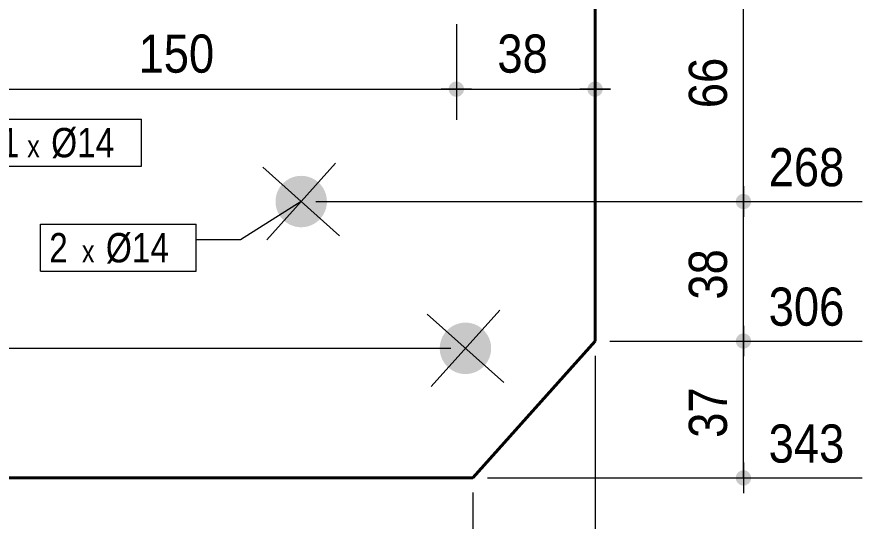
# Model space of a CAD drawing. Header units: millimetres. Extents: x 2 to 287, y 5 to 195.
# Drawn here: x 155.1 to 212.6, y 70.9 to 105.3 of the extents above; entities that cross this region are included whole.
import ezdxf

# ---------------------------------------------------------------- set-up
doc = ezdxf.new("R2010")
doc.units = ezdxf.units.MM
for name, color, linetype, lineweight in [('Boulon', 7, 'Continuous', 0), ('Cotation', 7, 'Continuous', 0), ('Désignation boulon', 3, 'Continuous', 0), ('Piece', 2, 'Continuous', 0)]:
    doc.layers.add(name, color=color, linetype=linetype, lineweight=lineweight)
doc.styles.add('ARIAL', font='ARIAL.TTF')
doc.styles.add('COMIC_SANS_MS', font='COMIC.TTF')

# ---------------------------------------------------------------- blocks, each defined once
blk = doc.blocks.new('*A4')
at = {"layer": 'Boulon'}
for points in [[(173.226, 91.431), (173.195, 91.46), (173.164, 91.491), (173.135, 91.522), (173.106, 91.554), (173.078, 91.587), (173.051, 91.62), (173.025, 91.654), (173, 91.689), (172.975, 91.724), (172.951, 91.76), (172.929, 91.796), (172.907, 91.833), (172.886, 91.871), (172.866, 91.909), (172.847, 91.947), (172.828, 91.986), (172.811, 92.025), (172.795, 92.065), (172.78, 92.105), (172.766, 92.146), (172.752, 92.187), (172.74, 92.228), (172.729, 92.269), (172.719, 92.311), (172.709, 92.353), (172.701, 92.395), (172.694, 92.438), (172.688, 92.48), (172.683, 92.523), (172.679, 92.565), (172.676, 92.608), (172.674, 92.651), (172.673, 92.694), (172.674, 92.737), (172.675, 92.78), (172.677, 92.823), (172.681, 92.866), (172.685, 92.909), (172.691, 92.951), (172.697, 92.994), (172.705, 93.036), (172.713, 93.078), (172.723, 93.12), (172.734, 93.161), (172.745, 93.203), (172.758, 93.244), (172.772, 93.284), (172.786, 93.325), (172.802, 93.365), (172.819, 93.404), (172.836, 93.444), (172.855, 93.482), (172.874, 93.521), (172.895, 93.558), (172.916, 93.596), (172.938, 93.632), (172.962, 93.668), (172.986, 93.704), (173.011, 93.739), (173.036, 93.773), (173.063, 93.807), (173.09, 93.84), (173.119, 93.873), (173.148, 93.904), (173.177, 93.935), (173.208, 93.965), (173.239, 93.995), (173.271, 94.023), (173.304, 94.051), (173.337, 94.078), (173.371, 94.105), (173.406, 94.13), (173.441, 94.155), (173.477, 94.178), (173.513, 94.201), (173.55, 94.223), (173.588, 94.244), (173.626, 94.264), (173.664, 94.283), (173.703, 94.301), (173.743, 94.318), (173.782, 94.335), (173.822, 94.35), (173.863, 94.364), (173.904, 94.377), (173.945, 94.39), (173.986, 94.401), (174.028, 94.411), (174.07, 94.42), (174.112, 94.428), (174.155, 94.436), (174.197, 94.442), (174.24, 94.447), (174.283, 94.451), (174.325, 94.454), (174.368, 94.455), (174.411, 94.456), (174.454, 94.456), (174.497, 94.455), (174.54, 94.452), (174.583, 94.449), (174.626, 94.445), (174.668, 94.439), (174.711, 94.433), (174.753, 94.425), (174.795, 94.416), (174.837, 94.407), (174.878, 94.396), (174.92, 94.384), (174.961, 94.372), (175.002, 94.358), (175.042, 94.343), (175.082, 94.328), (175.121, 94.311), (175.161, 94.293), (175.199, 94.275), (175.238, 94.255), (175.275, 94.235), (175.313, 94.214), (175.349, 94.191), (175.386, 94.168), (175.421, 94.144), (175.456, 94.119), (175.49, 94.093), (175.524, 94.067), (175.557, 94.039), (175.59, 94.011), (175.621, 93.982), (175.652, 93.952), (175.682, 93.922), (175.712, 93.891), (175.741, 93.859), (175.768, 93.826), (175.796, 93.793), (175.822, 93.759), (175.847, 93.724), (175.872, 93.689), (175.895, 93.653), (175.918, 93.616), (175.94, 93.579), (175.961, 93.542), (175.981, 93.504), (176, 93.465), (176.018, 93.427), (176.036, 93.387), (176.052, 93.347), (176.067, 93.307), (176.081, 93.267), (176.094, 93.226), (176.107, 93.185), (176.118, 93.143), (176.128, 93.102), (176.137, 93.06), (176.146, 93.017), (176.153, 92.975), (176.159, 92.933), (176.164, 92.89), (176.168, 92.847), (176.171, 92.804), (176.173, 92.761), (176.173, 92.718), (176.173, 92.676), (176.172, 92.633), (176.17, 92.59), (176.166, 92.547), (176.162, 92.504), (176.156, 92.462), (176.15, 92.419), (176.142, 92.377), (176.134, 92.335), (176.124, 92.293), (176.113, 92.251), (176.102, 92.21), (176.089, 92.169), (176.075, 92.128), (176.06, 92.088), (176.045, 92.048), (176.028, 92.008), (176.011, 91.969), (175.992, 91.93), (175.972, 91.892), (175.952, 91.854), (175.931, 91.817), (175.908, 91.78), (175.885, 91.744), (175.861, 91.709), (175.836, 91.674), (175.81, 91.639), (175.784, 91.606), (175.756, 91.572), (175.728, 91.54), (175.699, 91.508), (175.669, 91.477), (175.639, 91.447), (175.608, 91.418), (175.576, 91.389), (175.543, 91.361), (175.51, 91.334), (175.476, 91.308), (175.441, 91.283), (175.406, 91.258), (175.37, 91.234), (175.333, 91.212), (175.297, 91.19), (175.259, 91.169), (175.221, 91.149), (175.183, 91.13), (175.144, 91.111), (175.104, 91.094), (175.065, 91.078), (175.024, 91.063), (174.984, 91.049), (174.943, 91.035), (174.902, 91.023), (174.86, 91.012), (174.819, 91.002), (174.777, 90.992), (174.735, 90.984), (174.692, 90.977), (174.65, 90.971), (174.607, 90.966), (174.564, 90.962), (174.521, 90.959), (174.478, 90.957), (174.436, 90.956), (174.393, 90.957), (174.35, 90.958), (174.307, 90.96), (174.264, 90.964), (174.221, 90.968), (174.179, 90.974), (174.136, 90.98), (174.094, 90.988), (174.052, 90.996), (174.01, 91.006), (173.968, 91.017), (173.927, 91.028), (173.886, 91.041), (173.845, 91.055), (173.805, 91.069), (173.765, 91.085), (173.725, 91.102), (173.686, 91.119), (173.647, 91.138), (173.609, 91.157), (173.571, 91.178), (173.534, 91.199), (173.497, 91.221), (173.461, 91.245), (173.426, 91.269), (173.391, 91.294), (173.356, 91.319), (173.323, 91.346), (173.29, 91.373), (173.257, 91.402)], [(184.409, 81.434), (184.378, 81.464), (184.348, 81.495), (184.319, 81.526), (184.29, 81.558), (184.262, 81.591), (184.235, 81.624), (184.209, 81.658), (184.183, 81.693), (184.159, 81.728), (184.135, 81.764), (184.112, 81.8), (184.091, 81.837), (184.07, 81.875), (184.05, 81.913), (184.03, 81.951), (184.012, 81.99), (183.995, 82.029), (183.979, 82.069), (183.964, 82.109), (183.949, 82.15), (183.936, 82.191), (183.924, 82.232), (183.913, 82.273), (183.902, 82.315), (183.893, 82.357), (183.885, 82.399), (183.878, 82.441), (183.872, 82.484), (183.867, 82.527), (183.863, 82.569), (183.86, 82.612), (183.858, 82.655), (183.857, 82.698), (183.857, 82.741), (183.859, 82.784), (183.861, 82.827), (183.865, 82.87), (183.869, 82.912), (183.874, 82.955), (183.881, 82.997), (183.889, 83.04), (183.897, 83.082), (183.907, 83.124), (183.917, 83.165), (183.929, 83.207), (183.942, 83.248), (183.955, 83.288), (183.97, 83.329), (183.986, 83.369), (184.002, 83.408), (184.02, 83.447), (184.039, 83.486), (184.058, 83.524), (184.079, 83.562), (184.1, 83.599), (184.122, 83.636), (184.145, 83.672), (184.17, 83.708), (184.194, 83.743), (184.22, 83.777), (184.247, 83.811), (184.274, 83.844), (184.302, 83.876), (184.331, 83.908), (184.361, 83.939), (184.392, 83.969), (184.423, 83.999), (184.455, 84.027), (184.488, 84.055), (184.521, 84.082), (184.555, 84.109), (184.59, 84.134), (184.625, 84.159), (184.661, 84.182), (184.697, 84.205), (184.734, 84.227), (184.772, 84.248), (184.81, 84.268), (184.848, 84.287), (184.887, 84.305), (184.926, 84.322), (184.966, 84.339), (185.006, 84.354), (185.047, 84.368), (185.088, 84.381), (185.129, 84.394), (185.17, 84.405), (185.212, 84.415), (185.254, 84.424), (185.296, 84.432), (185.338, 84.439), (185.381, 84.446), (185.424, 84.451), (185.466, 84.455), (185.509, 84.457), (185.552, 84.459), (185.595, 84.46), (185.638, 84.46), (185.681, 84.459), (185.724, 84.456), (185.767, 84.453), (185.809, 84.448), (185.852, 84.443), (185.894, 84.436), (185.937, 84.429), (185.979, 84.42), (186.021, 84.411), (186.062, 84.4), (186.104, 84.388), (186.145, 84.376), (186.185, 84.362), (186.226, 84.347), (186.266, 84.332), (186.305, 84.315), (186.344, 84.297), (186.383, 84.279), (186.421, 84.259), (186.459, 84.239), (186.496, 84.217), (186.533, 84.195), (186.569, 84.172), (186.605, 84.148), (186.64, 84.123), (186.674, 84.097), (186.708, 84.071), (186.741, 84.043), (186.773, 84.015), (186.805, 83.986), (186.836, 83.956), (186.866, 83.926), (186.896, 83.894), (186.924, 83.862), (186.952, 83.83), (186.979, 83.796), (187.006, 83.762), (187.031, 83.728), (187.056, 83.693), (187.079, 83.657), (187.102, 83.62), (187.124, 83.583), (187.145, 83.546), (187.165, 83.508), (187.184, 83.469), (187.202, 83.43), (187.219, 83.391), (187.236, 83.351), (187.251, 83.311), (187.265, 83.271), (187.278, 83.23), (187.291, 83.189), (187.302, 83.147), (187.312, 83.105), (187.321, 83.064), (187.329, 83.021), (187.336, 82.979), (187.343, 82.936), (187.348, 82.894), (187.352, 82.851), (187.354, 82.808), (187.356, 82.765), (187.357, 82.722), (187.357, 82.679), (187.356, 82.636), (187.353, 82.594), (187.35, 82.551), (187.346, 82.508), (187.34, 82.465), (187.333, 82.423), (187.326, 82.381), (187.317, 82.339), (187.308, 82.297), (187.297, 82.255), (187.285, 82.214), (187.273, 82.173), (187.259, 82.132), (187.244, 82.092), (187.229, 82.052), (187.212, 82.012), (187.194, 81.973), (187.176, 81.934), (187.156, 81.896), (187.136, 81.858), (187.114, 81.821), (187.092, 81.784), (187.069, 81.748), (187.045, 81.712), (187.02, 81.678), (186.994, 81.643), (186.968, 81.609), (186.94, 81.576), (186.912, 81.544), (186.883, 81.512), (186.853, 81.481), (186.823, 81.451), (186.791, 81.422), (186.759, 81.393), (186.727, 81.365), (186.693, 81.338), (186.659, 81.312), (186.625, 81.286), (186.59, 81.262), (186.554, 81.238), (186.517, 81.215), (186.48, 81.194), (186.443, 81.173), (186.405, 81.153), (186.366, 81.133), (186.327, 81.115), (186.288, 81.098), (186.248, 81.082), (186.208, 81.067), (186.168, 81.052), (186.127, 81.039), (186.086, 81.027), (186.044, 81.016), (186.002, 81.005), (185.961, 80.996), (185.918, 80.988), (185.876, 80.981), (185.833, 80.975), (185.791, 80.97), (185.748, 80.966), (185.705, 80.963), (185.662, 80.961), (185.619, 80.96), (185.576, 80.96), (185.533, 80.962), (185.491, 80.964), (185.448, 80.967), (185.405, 80.972), (185.362, 80.977), (185.32, 80.984), (185.278, 80.992), (185.236, 81), (185.194, 81.01), (185.152, 81.02), (185.111, 81.032), (185.07, 81.045), (185.029, 81.058), (184.989, 81.073), (184.949, 81.089), (184.909, 81.105), (184.87, 81.123), (184.831, 81.142), (184.793, 81.161), (184.755, 81.182), (184.718, 81.203), (184.681, 81.225), (184.645, 81.248), (184.61, 81.272), (184.575, 81.297), (184.54, 81.323), (184.506, 81.35), (184.473, 81.377), (184.441, 81.405)]]:
    blk.add_hatch(color=256, dxfattribs=at).paths.add_polyline_path(points, flags=17)
at = {"layer": 'Boulon', "linetype": 'Continuous', "lineweight": 0}
for p, q in [((171.814, 95.039), (177.033, 90.374)), ((172.091, 90.097), (176.756, 95.316)), ((183.275, 80.101), (187.94, 85.32)), ((182.998, 85.043), (188.217, 80.378))]:
    blk.add_line(p, q, dxfattribs=at)
blk = doc.blocks.new('*A8')
at = {"layer": 'Piece', "color": 2, "linetype": 'Continuous', "lineweight": 40}
for p, q in [((194.434173, 150.34576), (194.434104, 83.208532)), ((186.105307, 73.887527), (194.434104, 83.208532)), ((108.867255, 73.887527), (186.105307, 73.887527))]:
    blk.add_line(p, q, dxfattribs=at)
blk = doc.blocks.new('*A15')
at = {"layer": 'Cotation'}
for points in [[(147.462, 99.839), (147.436, 99.841), (147.411, 99.844), (147.386, 99.849), (147.361, 99.854), (147.337, 99.861), (147.312, 99.869), (147.288, 99.878), (147.265, 99.889), (147.242, 99.9), (147.22, 99.913), (147.199, 99.926), (147.178, 99.941), (147.158, 99.957), (147.138, 99.973), (147.12, 99.991), (147.102, 100.009), (147.085, 100.029), (147.07, 100.049), (147.055, 100.07), (147.041, 100.091), (147.029, 100.114), (147.017, 100.136), (147.007, 100.16), (146.998, 100.183), (146.99, 100.208), (146.983, 100.232), (146.977, 100.257), (146.973, 100.282), (146.97, 100.308), (146.968, 100.333), (146.967, 100.359), (146.968, 100.384), (146.97, 100.41), (146.973, 100.435), (146.977, 100.46), (146.983, 100.485), (146.99, 100.51), (146.998, 100.534), (147.007, 100.558), (147.017, 100.581), (147.029, 100.604), (147.041, 100.626), (147.055, 100.648), (147.07, 100.668), (147.085, 100.689), (147.102, 100.708), (147.12, 100.726), (147.138, 100.744), (147.158, 100.761), (147.178, 100.776), (147.199, 100.791), (147.22, 100.805), (147.242, 100.817), (147.265, 100.829), (147.288, 100.839), (147.312, 100.848), (147.337, 100.856), (147.361, 100.863), (147.386, 100.869), (147.411, 100.873), (147.436, 100.876), (147.462, 100.878), (147.487, 100.879), (147.513, 100.878), (147.538, 100.876), (147.564, 100.873), (147.589, 100.869), (147.614, 100.863), (147.638, 100.856), (147.663, 100.848), (147.686, 100.839), (147.71, 100.829), (147.733, 100.817), (147.755, 100.805), (147.776, 100.791), (147.797, 100.776), (147.817, 100.761), (147.837, 100.744), (147.855, 100.726), (147.873, 100.708), (147.889, 100.689), (147.905, 100.668), (147.92, 100.648), (147.933, 100.626), (147.946, 100.604), (147.958, 100.581), (147.968, 100.558), (147.977, 100.534), (147.985, 100.51), (147.992, 100.485), (147.997, 100.46), (148.002, 100.435), (148.005, 100.41), (148.007, 100.384), (148.007, 100.359), (148.007, 100.333), (148.005, 100.308), (148.002, 100.282), (147.997, 100.257), (147.992, 100.232), (147.985, 100.208), (147.977, 100.183), (147.968, 100.16), (147.958, 100.136), (147.946, 100.114), (147.933, 100.091), (147.92, 100.07), (147.905, 100.049), (147.889, 100.029), (147.873, 100.009), (147.855, 99.991), (147.837, 99.973), (147.817, 99.957), (147.797, 99.941), (147.776, 99.926), (147.755, 99.913), (147.733, 99.9), (147.71, 99.889), (147.686, 99.878), (147.663, 99.869), (147.638, 99.861), (147.614, 99.854), (147.589, 99.849), (147.564, 99.844), (147.538, 99.841), (147.513, 99.839), (147.487, 99.839)], [(184.962, 99.839), (184.936, 99.841), (184.911, 99.844), (184.886, 99.849), (184.861, 99.854), (184.837, 99.861), (184.812, 99.869), (184.788, 99.878), (184.765, 99.889), (184.742, 99.9), (184.72, 99.913), (184.699, 99.926), (184.678, 99.941), (184.658, 99.957), (184.638, 99.973), (184.62, 99.991), (184.602, 100.009), (184.585, 100.029), (184.57, 100.049), (184.555, 100.07), (184.541, 100.091), (184.529, 100.114), (184.517, 100.136), (184.507, 100.16), (184.498, 100.183), (184.49, 100.208), (184.483, 100.232), (184.477, 100.257), (184.473, 100.282), (184.47, 100.308), (184.468, 100.333), (184.467, 100.359), (184.468, 100.384), (184.47, 100.41), (184.473, 100.435), (184.477, 100.46), (184.483, 100.485), (184.49, 100.51), (184.498, 100.534), (184.507, 100.558), (184.517, 100.581), (184.529, 100.604), (184.541, 100.626), (184.555, 100.648), (184.57, 100.668), (184.585, 100.689), (184.602, 100.708), (184.62, 100.726), (184.638, 100.744), (184.658, 100.761), (184.678, 100.776), (184.699, 100.791), (184.72, 100.805), (184.742, 100.817), (184.765, 100.829), (184.788, 100.839), (184.812, 100.848), (184.837, 100.856), (184.861, 100.863), (184.886, 100.869), (184.911, 100.873), (184.936, 100.876), (184.962, 100.878), (184.987, 100.879), (185.013, 100.878), (185.038, 100.876), (185.064, 100.873), (185.089, 100.869), (185.114, 100.863), (185.138, 100.856), (185.163, 100.848), (185.186, 100.839), (185.21, 100.829), (185.233, 100.817), (185.255, 100.805), (185.276, 100.791), (185.297, 100.776), (185.317, 100.761), (185.337, 100.744), (185.355, 100.726), (185.373, 100.708), (185.389, 100.689), (185.405, 100.668), (185.42, 100.648), (185.433, 100.626), (185.446, 100.604), (185.458, 100.581), (185.468, 100.558), (185.477, 100.534), (185.485, 100.51), (185.492, 100.485), (185.497, 100.46), (185.502, 100.435), (185.505, 100.41), (185.507, 100.384), (185.507, 100.359), (185.507, 100.333), (185.505, 100.308), (185.502, 100.282), (185.497, 100.257), (185.492, 100.232), (185.485, 100.208), (185.477, 100.183), (185.468, 100.16), (185.458, 100.136), (185.446, 100.114), (185.433, 100.091), (185.42, 100.07), (185.405, 100.049), (185.389, 100.029), (185.373, 100.009), (185.355, 99.991), (185.337, 99.973), (185.317, 99.957), (185.297, 99.941), (185.276, 99.926), (185.255, 99.913), (185.233, 99.9), (185.21, 99.889), (185.186, 99.878), (185.163, 99.869), (185.138, 99.861), (185.114, 99.854), (185.089, 99.849), (185.064, 99.844), (185.038, 99.841), (185.013, 99.839), (184.987, 99.839)]]:
    blk.add_hatch(color=256, dxfattribs=at).paths.add_polyline_path(points, flags=17)
at = {"layer": 'Cotation', "linetype": 'Continuous', "lineweight": 0}
for p, q in [((147.487, 104.777), (147.487, 98.279)), ((184.987, 104.777), (184.987, 98.279)), ((147.487, 101.399), (147.487, 99.319)), ((184.987, 101.399), (184.987, 99.319)), ((148.527, 100.359), (146.447, 100.359)), ((147.487, 100.359), (146.447, 100.359)), ((147.487, 100.359), (184.987, 100.359)), ((186.027, 100.359), (183.947, 100.359)), ((184.987, 100.359), (186.027, 100.359))]:
    blk.add_line(p, q, dxfattribs=at)
at = {"layer": 'Cotation'}
for p in [(147.487, 100.359), (184.987, 100.359)]:
    blk.add_point(p, dxfattribs=at)
at = {"layer": 'Cotation', "style": 'ARIAL', "width": 0.85}
blk.add_text('150', height=2.6, dxfattribs=at).set_placement((163.345, 101.479))
blk = doc.blocks.new('*A16')
at = {"layer": 'Cotation'}
for points in [[(184.962, 99.839), (184.936, 99.841), (184.911, 99.844), (184.886, 99.849), (184.861, 99.854), (184.837, 99.861), (184.812, 99.869), (184.788, 99.878), (184.765, 99.889), (184.742, 99.9), (184.72, 99.913), (184.699, 99.926), (184.678, 99.941), (184.658, 99.957), (184.638, 99.973), (184.62, 99.991), (184.602, 100.009), (184.585, 100.029), (184.57, 100.049), (184.555, 100.07), (184.541, 100.091), (184.529, 100.114), (184.517, 100.136), (184.507, 100.16), (184.498, 100.183), (184.49, 100.208), (184.483, 100.232), (184.477, 100.257), (184.473, 100.282), (184.47, 100.308), (184.468, 100.333), (184.467, 100.359), (184.468, 100.384), (184.47, 100.41), (184.473, 100.435), (184.477, 100.46), (184.483, 100.485), (184.49, 100.51), (184.498, 100.534), (184.507, 100.558), (184.517, 100.581), (184.529, 100.604), (184.541, 100.626), (184.555, 100.648), (184.57, 100.668), (184.585, 100.689), (184.602, 100.708), (184.62, 100.726), (184.638, 100.744), (184.658, 100.761), (184.678, 100.776), (184.699, 100.791), (184.72, 100.805), (184.742, 100.817), (184.765, 100.829), (184.788, 100.839), (184.812, 100.848), (184.837, 100.856), (184.861, 100.863), (184.886, 100.869), (184.911, 100.873), (184.936, 100.876), (184.962, 100.878), (184.987, 100.879), (185.013, 100.878), (185.038, 100.876), (185.064, 100.873), (185.089, 100.869), (185.114, 100.863), (185.138, 100.856), (185.163, 100.848), (185.186, 100.839), (185.21, 100.829), (185.233, 100.817), (185.255, 100.805), (185.276, 100.791), (185.297, 100.776), (185.317, 100.761), (185.337, 100.744), (185.355, 100.726), (185.373, 100.708), (185.389, 100.689), (185.405, 100.668), (185.42, 100.648), (185.433, 100.626), (185.446, 100.604), (185.458, 100.581), (185.468, 100.558), (185.477, 100.534), (185.485, 100.51), (185.492, 100.485), (185.497, 100.46), (185.502, 100.435), (185.505, 100.41), (185.507, 100.384), (185.507, 100.359), (185.507, 100.333), (185.505, 100.308), (185.502, 100.282), (185.497, 100.257), (185.492, 100.232), (185.485, 100.208), (185.477, 100.183), (185.468, 100.16), (185.458, 100.136), (185.446, 100.114), (185.433, 100.091), (185.42, 100.07), (185.405, 100.049), (185.389, 100.029), (185.373, 100.009), (185.355, 99.991), (185.337, 99.973), (185.317, 99.957), (185.297, 99.941), (185.276, 99.926), (185.255, 99.913), (185.233, 99.9), (185.21, 99.889), (185.186, 99.878), (185.163, 99.869), (185.138, 99.861), (185.114, 99.854), (185.089, 99.849), (185.064, 99.844), (185.038, 99.841), (185.013, 99.839), (184.987, 99.839)], [(194.409, 99.839), (194.383, 99.841), (194.358, 99.844), (194.333, 99.849), (194.308, 99.854), (194.283, 99.861), (194.259, 99.869), (194.235, 99.878), (194.212, 99.889), (194.189, 99.9), (194.167, 99.913), (194.145, 99.926), (194.124, 99.941), (194.104, 99.957), (194.085, 99.973), (194.066, 99.991), (194.049, 100.009), (194.032, 100.029), (194.016, 100.049), (194.002, 100.07), (193.988, 100.091), (193.976, 100.114), (193.964, 100.136), (193.954, 100.16), (193.945, 100.183), (193.937, 100.208), (193.93, 100.232), (193.924, 100.257), (193.92, 100.282), (193.917, 100.308), (193.915, 100.333), (193.914, 100.359), (193.915, 100.384), (193.917, 100.41), (193.92, 100.435), (193.924, 100.46), (193.93, 100.485), (193.937, 100.51), (193.945, 100.534), (193.954, 100.558), (193.964, 100.581), (193.976, 100.604), (193.988, 100.626), (194.002, 100.648), (194.016, 100.668), (194.032, 100.689), (194.049, 100.708), (194.066, 100.726), (194.085, 100.744), (194.104, 100.761), (194.124, 100.776), (194.145, 100.791), (194.167, 100.805), (194.189, 100.817), (194.212, 100.829), (194.235, 100.839), (194.259, 100.848), (194.283, 100.856), (194.308, 100.863), (194.333, 100.869), (194.358, 100.873), (194.383, 100.876), (194.409, 100.878), (194.434, 100.879), (194.46, 100.878), (194.485, 100.876), (194.51, 100.873), (194.536, 100.869), (194.56, 100.863), (194.585, 100.856), (194.609, 100.848), (194.633, 100.839), (194.656, 100.829), (194.679, 100.817), (194.701, 100.805), (194.723, 100.791), (194.744, 100.776), (194.764, 100.761), (194.783, 100.744), (194.802, 100.726), (194.819, 100.708), (194.836, 100.689), (194.852, 100.668), (194.866, 100.648), (194.88, 100.626), (194.893, 100.604), (194.904, 100.581), (194.915, 100.558), (194.924, 100.534), (194.932, 100.51), (194.939, 100.485), (194.944, 100.46), (194.948, 100.435), (194.952, 100.41), (194.954, 100.384), (194.954, 100.359), (194.954, 100.333), (194.952, 100.308), (194.948, 100.282), (194.944, 100.257), (194.939, 100.232), (194.932, 100.208), (194.924, 100.183), (194.915, 100.16), (194.904, 100.136), (194.893, 100.114), (194.88, 100.091), (194.866, 100.07), (194.852, 100.049), (194.836, 100.029), (194.819, 100.009), (194.802, 99.991), (194.783, 99.973), (194.764, 99.957), (194.744, 99.941), (194.723, 99.926), (194.701, 99.913), (194.679, 99.9), (194.656, 99.889), (194.633, 99.878), (194.609, 99.869), (194.585, 99.861), (194.56, 99.854), (194.536, 99.849), (194.51, 99.844), (194.485, 99.841), (194.46, 99.839), (194.434, 99.839)]]:
    blk.add_hatch(color=256, dxfattribs=at).paths.add_polyline_path(points, flags=17)
at = {"layer": 'Cotation', "linetype": 'Continuous', "lineweight": 0}
for p, q in [((184.987, 104.777), (184.987, 98.279)), ((194.434, 104.777), (194.434, 98.279)), ((184.987, 101.399), (184.987, 99.319)), ((194.434, 101.399), (194.434, 99.319)), ((186.027, 100.359), (183.947, 100.359)), ((184.987, 100.359), (183.947, 100.359)), ((184.987, 100.359), (194.434, 100.359)), ((195.474, 100.359), (193.394, 100.359)), ((194.434, 100.359), (195.474, 100.359))]:
    blk.add_line(p, q, dxfattribs=at)
at = {"layer": 'Cotation'}
for p in [(184.987, 100.359), (194.434, 100.359)]:
    blk.add_point(p, dxfattribs=at)
at = {"layer": 'Cotation', "style": 'ARIAL', "width": 0.85}
blk.add_text('38', height=2.6, dxfattribs=at).set_placement((187.782, 101.479))
blk = doc.blocks.new('*A17')
at = {"layer": 'Cotation'}
for points in [[(204.513, 82.689), (204.487, 82.691), (204.462, 82.694), (204.437, 82.699), (204.412, 82.704), (204.388, 82.711), (204.363, 82.719), (204.339, 82.728), (204.316, 82.738), (204.293, 82.75), (204.271, 82.763), (204.25, 82.776), (204.229, 82.791), (204.209, 82.807), (204.189, 82.823), (204.171, 82.841), (204.153, 82.859), (204.136, 82.879), (204.121, 82.899), (204.106, 82.92), (204.092, 82.941), (204.08, 82.963), (204.068, 82.986), (204.058, 83.01), (204.049, 83.033), (204.041, 83.058), (204.034, 83.082), (204.028, 83.107), (204.024, 83.132), (204.021, 83.158), (204.019, 83.183), (204.018, 83.209), (204.019, 83.234), (204.021, 83.26), (204.024, 83.285), (204.028, 83.31), (204.034, 83.335), (204.041, 83.359), (204.049, 83.384), (204.058, 83.408), (204.068, 83.431), (204.08, 83.454), (204.092, 83.476), (204.106, 83.497), (204.121, 83.518), (204.136, 83.538), (204.153, 83.558), (204.171, 83.576), (204.189, 83.594), (204.209, 83.61), (204.229, 83.626), (204.25, 83.641), (204.271, 83.655), (204.293, 83.667), (204.316, 83.679), (204.339, 83.689), (204.363, 83.698), (204.388, 83.706), (204.412, 83.713), (204.437, 83.719), (204.462, 83.723), (204.487, 83.726), (204.513, 83.728), (204.538, 83.729), (204.564, 83.728), (204.589, 83.726), (204.615, 83.723), (204.64, 83.719), (204.665, 83.713), (204.689, 83.706), (204.714, 83.698), (204.737, 83.689), (204.761, 83.679), (204.784, 83.667), (204.806, 83.655), (204.827, 83.641), (204.848, 83.626), (204.868, 83.61), (204.888, 83.594), (204.906, 83.576), (204.924, 83.558), (204.94, 83.538), (204.956, 83.518), (204.971, 83.497), (204.984, 83.476), (204.997, 83.454), (205.009, 83.431), (205.019, 83.408), (205.028, 83.384), (205.036, 83.359), (205.043, 83.335), (205.048, 83.31), (205.053, 83.285), (205.056, 83.26), (205.058, 83.234), (205.058, 83.209), (205.058, 83.183), (205.056, 83.158), (205.053, 83.132), (205.048, 83.107), (205.043, 83.082), (205.036, 83.058), (205.028, 83.033), (205.019, 83.01), (205.009, 82.986), (204.997, 82.963), (204.984, 82.941), (204.971, 82.92), (204.956, 82.899), (204.94, 82.879), (204.924, 82.859), (204.906, 82.841), (204.888, 82.823), (204.868, 82.807), (204.848, 82.791), (204.827, 82.776), (204.806, 82.763), (204.784, 82.75), (204.761, 82.738), (204.737, 82.728), (204.714, 82.719), (204.689, 82.711), (204.665, 82.704), (204.64, 82.699), (204.615, 82.694), (204.589, 82.691), (204.564, 82.689), (204.538, 82.689)], [(204.513, 73.368), (204.487, 73.37), (204.462, 73.373), (204.437, 73.378), (204.412, 73.383), (204.388, 73.39), (204.363, 73.398), (204.339, 73.407), (204.316, 73.417), (204.293, 73.429), (204.271, 73.442), (204.25, 73.455), (204.229, 73.47), (204.209, 73.486), (204.189, 73.502), (204.171, 73.52), (204.153, 73.538), (204.136, 73.558), (204.121, 73.578), (204.106, 73.599), (204.092, 73.62), (204.08, 73.642), (204.068, 73.665), (204.058, 73.689), (204.049, 73.712), (204.041, 73.737), (204.034, 73.761), (204.028, 73.786), (204.024, 73.811), (204.021, 73.837), (204.019, 73.862), (204.018, 73.888), (204.019, 73.913), (204.021, 73.938), (204.024, 73.964), (204.028, 73.989), (204.034, 74.014), (204.041, 74.038), (204.049, 74.063), (204.058, 74.087), (204.068, 74.11), (204.08, 74.133), (204.092, 74.155), (204.106, 74.176), (204.121, 74.197), (204.136, 74.217), (204.153, 74.237), (204.171, 74.255), (204.189, 74.273), (204.209, 74.289), (204.229, 74.305), (204.25, 74.32), (204.271, 74.334), (204.293, 74.346), (204.316, 74.358), (204.339, 74.368), (204.363, 74.377), (204.388, 74.385), (204.412, 74.392), (204.437, 74.398), (204.462, 74.402), (204.487, 74.405), (204.513, 74.407), (204.538, 74.408), (204.564, 74.407), (204.589, 74.405), (204.615, 74.402), (204.64, 74.398), (204.665, 74.392), (204.689, 74.385), (204.714, 74.377), (204.737, 74.368), (204.761, 74.358), (204.784, 74.346), (204.806, 74.334), (204.827, 74.32), (204.848, 74.305), (204.868, 74.289), (204.888, 74.273), (204.906, 74.255), (204.924, 74.237), (204.94, 74.217), (204.956, 74.197), (204.971, 74.176), (204.984, 74.155), (204.997, 74.133), (205.009, 74.11), (205.019, 74.087), (205.028, 74.063), (205.036, 74.038), (205.043, 74.014), (205.048, 73.989), (205.053, 73.964), (205.056, 73.938), (205.058, 73.913), (205.058, 73.888), (205.058, 73.862), (205.056, 73.837), (205.053, 73.811), (205.048, 73.786), (205.043, 73.761), (205.036, 73.737), (205.028, 73.712), (205.019, 73.689), (205.009, 73.665), (204.997, 73.642), (204.984, 73.62), (204.971, 73.599), (204.956, 73.578), (204.94, 73.558), (204.924, 73.538), (204.906, 73.52), (204.888, 73.502), (204.868, 73.486), (204.848, 73.47), (204.827, 73.455), (204.806, 73.442), (204.784, 73.429), (204.761, 73.417), (204.737, 73.407), (204.714, 73.398), (204.689, 73.39), (204.665, 73.383), (204.64, 73.378), (204.615, 73.373), (204.589, 73.37), (204.564, 73.368), (204.538, 73.368)]]:
    blk.add_hatch(color=256, dxfattribs=at).paths.add_polyline_path(points, flags=17)
at = {"layer": 'Cotation', "linetype": 'Continuous', "lineweight": 0}
for p, q in [((204.538, 84.249), (204.538, 82.169)), ((204.538, 83.209), (204.538, 84.249)), ((195.434, 83.209), (212.618, 83.209)), ((203.498, 83.209), (205.578, 83.209)), ((204.538, 73.888), (204.538, 83.209)), ((204.538, 74.928), (204.538, 72.848)), ((187.105, 73.888), (212.618, 73.888)), ((203.498, 73.888), (205.578, 73.888)), ((204.538, 73.888), (204.538, 72.848))]:
    blk.add_line(p, q, dxfattribs=at)
at = {"layer": 'Cotation'}
for p in [(204.538, 83.209), (204.538, 73.888)]:
    blk.add_point(p, dxfattribs=at)
at = {"layer": 'Cotation', "style": 'ARIAL', "width": 0.85}
for s, p in [('306', (206.255, 84.249)), ('343', (206.255, 74.928))]:
    blk.add_text(s, height=2.6, dxfattribs=at).set_placement(p)
blk.add_text('37', height=2.6, rotation=90.00021, dxfattribs=at).set_placement((203.418, 76.62))
blk = doc.blocks.new('*A18')
at = {"layer": 'Cotation'}
for points in [[(204.513, 92.187), (204.487, 92.189), (204.462, 92.192), (204.437, 92.196), (204.412, 92.202), (204.388, 92.209), (204.363, 92.217), (204.339, 92.226), (204.316, 92.236), (204.293, 92.248), (204.271, 92.26), (204.25, 92.274), (204.229, 92.289), (204.209, 92.304), (204.189, 92.321), (204.171, 92.339), (204.153, 92.357), (204.136, 92.376), (204.121, 92.397), (204.106, 92.417), (204.092, 92.439), (204.08, 92.461), (204.068, 92.484), (204.058, 92.507), (204.049, 92.531), (204.041, 92.555), (204.034, 92.58), (204.028, 92.605), (204.024, 92.63), (204.021, 92.655), (204.019, 92.681), (204.018, 92.706), (204.019, 92.732), (204.021, 92.757), (204.024, 92.783), (204.028, 92.808), (204.034, 92.833), (204.041, 92.857), (204.049, 92.882), (204.058, 92.905), (204.068, 92.929), (204.08, 92.951), (204.092, 92.974), (204.106, 92.995), (204.121, 93.016), (204.136, 93.036), (204.153, 93.056), (204.171, 93.074), (204.189, 93.092), (204.209, 93.108), (204.229, 93.124), (204.25, 93.139), (204.271, 93.152), (204.293, 93.165), (204.316, 93.176), (204.339, 93.187), (204.363, 93.196), (204.388, 93.204), (204.412, 93.211), (204.437, 93.216), (204.462, 93.221), (204.487, 93.224), (204.513, 93.226), (204.538, 93.226), (204.564, 93.226), (204.589, 93.224), (204.615, 93.221), (204.64, 93.216), (204.665, 93.211), (204.689, 93.204), (204.714, 93.196), (204.737, 93.187), (204.761, 93.176), (204.784, 93.165), (204.806, 93.152), (204.827, 93.139), (204.848, 93.124), (204.868, 93.108), (204.888, 93.092), (204.906, 93.074), (204.924, 93.056), (204.94, 93.036), (204.956, 93.016), (204.971, 92.995), (204.984, 92.974), (204.997, 92.951), (205.009, 92.929), (205.019, 92.905), (205.028, 92.882), (205.036, 92.857), (205.043, 92.833), (205.048, 92.808), (205.053, 92.783), (205.056, 92.757), (205.058, 92.732), (205.058, 92.706), (205.058, 92.681), (205.056, 92.655), (205.053, 92.63), (205.048, 92.605), (205.043, 92.58), (205.036, 92.555), (205.028, 92.531), (205.019, 92.507), (205.009, 92.484), (204.997, 92.461), (204.984, 92.439), (204.971, 92.417), (204.956, 92.397), (204.94, 92.376), (204.924, 92.357), (204.906, 92.339), (204.888, 92.321), (204.868, 92.304), (204.848, 92.289), (204.827, 92.274), (204.806, 92.26), (204.784, 92.248), (204.761, 92.236), (204.737, 92.226), (204.714, 92.217), (204.689, 92.209), (204.665, 92.202), (204.64, 92.196), (204.615, 92.192), (204.589, 92.189), (204.564, 92.187), (204.538, 92.186)], [(204.513, 82.689), (204.487, 82.691), (204.462, 82.694), (204.437, 82.699), (204.412, 82.704), (204.388, 82.711), (204.363, 82.719), (204.339, 82.728), (204.316, 82.738), (204.293, 82.75), (204.271, 82.763), (204.25, 82.776), (204.229, 82.791), (204.209, 82.807), (204.189, 82.823), (204.171, 82.841), (204.153, 82.859), (204.136, 82.879), (204.121, 82.899), (204.106, 82.92), (204.092, 82.941), (204.08, 82.963), (204.068, 82.986), (204.058, 83.01), (204.049, 83.033), (204.041, 83.058), (204.034, 83.082), (204.028, 83.107), (204.024, 83.132), (204.021, 83.158), (204.019, 83.183), (204.018, 83.209), (204.019, 83.234), (204.021, 83.26), (204.024, 83.285), (204.028, 83.31), (204.034, 83.335), (204.041, 83.359), (204.049, 83.384), (204.058, 83.408), (204.068, 83.431), (204.08, 83.454), (204.092, 83.476), (204.106, 83.497), (204.121, 83.518), (204.136, 83.538), (204.153, 83.558), (204.171, 83.576), (204.189, 83.594), (204.209, 83.61), (204.229, 83.626), (204.25, 83.641), (204.271, 83.655), (204.293, 83.667), (204.316, 83.679), (204.339, 83.689), (204.363, 83.698), (204.388, 83.706), (204.412, 83.713), (204.437, 83.719), (204.462, 83.723), (204.487, 83.726), (204.513, 83.728), (204.538, 83.729), (204.564, 83.728), (204.589, 83.726), (204.615, 83.723), (204.64, 83.719), (204.665, 83.713), (204.689, 83.706), (204.714, 83.698), (204.737, 83.689), (204.761, 83.679), (204.784, 83.667), (204.806, 83.655), (204.827, 83.641), (204.848, 83.626), (204.868, 83.61), (204.888, 83.594), (204.906, 83.576), (204.924, 83.558), (204.94, 83.538), (204.956, 83.518), (204.971, 83.497), (204.984, 83.476), (204.997, 83.454), (205.009, 83.431), (205.019, 83.408), (205.028, 83.384), (205.036, 83.359), (205.043, 83.335), (205.048, 83.31), (205.053, 83.285), (205.056, 83.26), (205.058, 83.234), (205.058, 83.209), (205.058, 83.183), (205.056, 83.158), (205.053, 83.132), (205.048, 83.107), (205.043, 83.082), (205.036, 83.058), (205.028, 83.033), (205.019, 83.01), (205.009, 82.986), (204.997, 82.963), (204.984, 82.941), (204.971, 82.92), (204.956, 82.899), (204.94, 82.879), (204.924, 82.859), (204.906, 82.841), (204.888, 82.823), (204.868, 82.807), (204.848, 82.791), (204.827, 82.776), (204.806, 82.763), (204.784, 82.75), (204.761, 82.738), (204.737, 82.728), (204.714, 82.719), (204.689, 82.711), (204.665, 82.704), (204.64, 82.699), (204.615, 82.694), (204.589, 82.691), (204.564, 82.689), (204.538, 82.689)]]:
    blk.add_hatch(color=256, dxfattribs=at).paths.add_polyline_path(points, flags=17)
at = {"layer": 'Cotation', "linetype": 'Continuous', "lineweight": 0}
for p, q in [((204.538, 93.746), (204.538, 91.666)), ((204.538, 92.706), (204.538, 93.746)), ((175.423, 92.706), (212.618, 92.706)), ((203.498, 92.706), (205.578, 92.706)), ((204.538, 83.209), (204.538, 92.706)), ((204.538, 84.249), (204.538, 82.169)), ((195.434, 83.209), (212.618, 83.209)), ((203.498, 83.209), (205.578, 83.209)), ((204.538, 83.209), (204.538, 82.169))]:
    blk.add_line(p, q, dxfattribs=at)
at = {"layer": 'Cotation'}
for p in [(204.538, 92.706), (204.538, 83.209)]:
    blk.add_point(p, dxfattribs=at)
at = {"layer": 'Cotation', "style": 'ARIAL', "width": 0.85}
blk.add_text('268', height=2.6, dxfattribs=at).set_placement((206.255, 93.746))
blk.add_text('38', height=2.6, rotation=90.00021, dxfattribs=at).set_placement((203.418, 86.029))
blk = doc.blocks.new('*A19')
at = {"layer": 'Cotation'}
for points in [[(204.513, 108.758), (204.487, 108.759), (204.462, 108.763), (204.437, 108.767), (204.412, 108.773), (204.388, 108.779), (204.363, 108.787), (204.339, 108.797), (204.316, 108.807), (204.293, 108.818), (204.271, 108.831), (204.25, 108.845), (204.229, 108.859), (204.209, 108.875), (204.189, 108.892), (204.171, 108.909), (204.153, 108.928), (204.136, 108.947), (204.121, 108.967), (204.106, 108.988), (204.092, 109.01), (204.08, 109.032), (204.068, 109.055), (204.058, 109.078), (204.049, 109.102), (204.041, 109.126), (204.034, 109.151), (204.028, 109.176), (204.024, 109.201), (204.021, 109.226), (204.019, 109.251), (204.018, 109.277), (204.019, 109.303), (204.021, 109.328), (204.024, 109.353), (204.028, 109.378), (204.034, 109.403), (204.041, 109.428), (204.049, 109.452), (204.058, 109.476), (204.068, 109.499), (204.08, 109.522), (204.092, 109.544), (204.106, 109.566), (204.121, 109.587), (204.136, 109.607), (204.153, 109.626), (204.171, 109.645), (204.189, 109.662), (204.209, 109.679), (204.229, 109.695), (204.25, 109.709), (204.271, 109.723), (204.293, 109.736), (204.316, 109.747), (204.339, 109.757), (204.363, 109.767), (204.388, 109.775), (204.412, 109.781), (204.437, 109.787), (204.462, 109.791), (204.487, 109.794), (204.513, 109.796), (204.538, 109.797), (204.564, 109.796), (204.589, 109.794), (204.615, 109.791), (204.64, 109.787), (204.665, 109.781), (204.689, 109.775), (204.714, 109.767), (204.737, 109.757), (204.761, 109.747), (204.784, 109.736), (204.806, 109.723), (204.827, 109.709), (204.848, 109.695), (204.868, 109.679), (204.888, 109.662), (204.906, 109.645), (204.924, 109.626), (204.94, 109.607), (204.956, 109.587), (204.971, 109.566), (204.984, 109.544), (204.997, 109.522), (205.009, 109.499), (205.019, 109.476), (205.028, 109.452), (205.036, 109.428), (205.043, 109.403), (205.048, 109.378), (205.053, 109.353), (205.056, 109.328), (205.058, 109.303), (205.058, 109.277), (205.058, 109.251), (205.056, 109.226), (205.053, 109.201), (205.048, 109.176), (205.043, 109.151), (205.036, 109.126), (205.028, 109.102), (205.019, 109.078), (205.009, 109.055), (204.997, 109.032), (204.984, 109.01), (204.971, 108.988), (204.956, 108.967), (204.94, 108.947), (204.924, 108.928), (204.906, 108.909), (204.888, 108.892), (204.868, 108.875), (204.848, 108.859), (204.827, 108.845), (204.806, 108.831), (204.784, 108.818), (204.761, 108.807), (204.737, 108.797), (204.714, 108.787), (204.689, 108.779), (204.665, 108.773), (204.64, 108.767), (204.615, 108.763), (204.589, 108.759), (204.564, 108.758), (204.538, 108.757)], [(204.513, 92.187), (204.487, 92.189), (204.462, 92.192), (204.437, 92.196), (204.412, 92.202), (204.388, 92.209), (204.363, 92.217), (204.339, 92.226), (204.316, 92.236), (204.293, 92.248), (204.271, 92.26), (204.25, 92.274), (204.229, 92.289), (204.209, 92.304), (204.189, 92.321), (204.171, 92.339), (204.153, 92.357), (204.136, 92.376), (204.121, 92.397), (204.106, 92.417), (204.092, 92.439), (204.08, 92.461), (204.068, 92.484), (204.058, 92.507), (204.049, 92.531), (204.041, 92.555), (204.034, 92.58), (204.028, 92.605), (204.024, 92.63), (204.021, 92.655), (204.019, 92.681), (204.018, 92.706), (204.019, 92.732), (204.021, 92.757), (204.024, 92.783), (204.028, 92.808), (204.034, 92.833), (204.041, 92.857), (204.049, 92.882), (204.058, 92.905), (204.068, 92.929), (204.08, 92.951), (204.092, 92.974), (204.106, 92.995), (204.121, 93.016), (204.136, 93.036), (204.153, 93.056), (204.171, 93.074), (204.189, 93.092), (204.209, 93.108), (204.229, 93.124), (204.25, 93.139), (204.271, 93.152), (204.293, 93.165), (204.316, 93.176), (204.339, 93.187), (204.363, 93.196), (204.388, 93.204), (204.412, 93.211), (204.437, 93.216), (204.462, 93.221), (204.487, 93.224), (204.513, 93.226), (204.538, 93.226), (204.564, 93.226), (204.589, 93.224), (204.615, 93.221), (204.64, 93.216), (204.665, 93.211), (204.689, 93.204), (204.714, 93.196), (204.737, 93.187), (204.761, 93.176), (204.784, 93.165), (204.806, 93.152), (204.827, 93.139), (204.848, 93.124), (204.868, 93.108), (204.888, 93.092), (204.906, 93.074), (204.924, 93.056), (204.94, 93.036), (204.956, 93.016), (204.971, 92.995), (204.984, 92.974), (204.997, 92.951), (205.009, 92.929), (205.019, 92.905), (205.028, 92.882), (205.036, 92.857), (205.043, 92.833), (205.048, 92.808), (205.053, 92.783), (205.056, 92.757), (205.058, 92.732), (205.058, 92.706), (205.058, 92.681), (205.056, 92.655), (205.053, 92.63), (205.048, 92.605), (205.043, 92.58), (205.036, 92.555), (205.028, 92.531), (205.019, 92.507), (205.009, 92.484), (204.997, 92.461), (204.984, 92.439), (204.971, 92.417), (204.956, 92.397), (204.94, 92.376), (204.924, 92.357), (204.906, 92.339), (204.888, 92.321), (204.868, 92.304), (204.848, 92.289), (204.827, 92.274), (204.806, 92.26), (204.784, 92.248), (204.761, 92.236), (204.737, 92.226), (204.714, 92.217), (204.689, 92.209), (204.665, 92.202), (204.64, 92.196), (204.615, 92.192), (204.589, 92.189), (204.564, 92.187), (204.538, 92.186)]]:
    blk.add_hatch(color=256, dxfattribs=at).paths.add_polyline_path(points, flags=17)
at = {"layer": 'Cotation', "linetype": 'Continuous', "lineweight": 0}
for p, q in [((204.538, 110.317), (204.538, 108.237)), ((204.538, 109.277), (204.538, 110.317)), ((189.487, 109.277), (212.618, 109.277)), ((203.498, 109.277), (205.578, 109.277)), ((204.538, 92.706), (204.538, 109.277)), ((204.538, 93.746), (204.538, 91.666)), ((175.423, 92.706), (212.618, 92.706)), ((203.498, 92.706), (205.578, 92.706)), ((204.538, 92.706), (204.538, 91.666))]:
    blk.add_line(p, q, dxfattribs=at)
at = {"layer": 'Cotation'}
for p in [(204.538, 109.277), (204.538, 92.706)]:
    blk.add_point(p, dxfattribs=at)
at = {"layer": 'Cotation', "style": 'ARIAL', "width": 0.85}
blk.add_text('202', height=2.6, dxfattribs=at).set_placement((206.255, 110.317))
blk.add_text('66', height=2.6, rotation=90.00021, dxfattribs=at).set_placement((203.418, 99.063))
blk = doc.blocks.new('*A32')
at = {"layer": 'Cotation', "linetype": 'Continuous', "lineweight": 0}
blk.add_line((184.607, 82.71), (49.312, 82.71), dxfattribs=at)
blk = doc.blocks.new('*A33')
at = {"layer": 'Cotation', "linetype": 'Continuous', "lineweight": 0}
blk.add_line((184.607, 82.71), (49.312, 82.71), dxfattribs=at)
blk = doc.blocks.new('*A40')
at = {"layer": 'Cotation'}
for points in [[(186.08, 51.258), (186.054, 51.26), (186.029, 51.263), (186.004, 51.267), (185.979, 51.273), (185.954, 51.28), (185.93, 51.288), (185.906, 51.297), (185.883, 51.307), (185.86, 51.319), (185.838, 51.331), (185.816, 51.345), (185.796, 51.359), (185.775, 51.375), (185.756, 51.392), (185.738, 51.409), (185.72, 51.428), (185.703, 51.447), (185.688, 51.467), (185.673, 51.488), (185.659, 51.51), (185.647, 51.532), (185.635, 51.555), (185.625, 51.578), (185.616, 51.602), (185.608, 51.626), (185.601, 51.651), (185.595, 51.676), (185.591, 51.701), (185.588, 51.726), (185.586, 51.752), (185.585, 51.777), (185.586, 51.803), (185.588, 51.828), (185.591, 51.853), (185.595, 51.879), (185.601, 51.904), (185.608, 51.928), (185.616, 51.952), (185.625, 51.976), (185.635, 51.999), (185.647, 52.022), (185.659, 52.044), (185.673, 52.066), (185.688, 52.087), (185.703, 52.107), (185.72, 52.126), (185.738, 52.145), (185.756, 52.162), (185.775, 52.179), (185.796, 52.195), (185.816, 52.21), (185.838, 52.223), (185.86, 52.236), (185.883, 52.247), (185.906, 52.258), (185.93, 52.267), (185.954, 52.275), (185.979, 52.282), (186.004, 52.287), (186.029, 52.292), (186.054, 52.295), (186.08, 52.297), (186.105, 52.297), (186.131, 52.297), (186.156, 52.295), (186.182, 52.292), (186.207, 52.287), (186.232, 52.282), (186.256, 52.275), (186.28, 52.267), (186.304, 52.258), (186.328, 52.247), (186.35, 52.236), (186.373, 52.223), (186.394, 52.21), (186.415, 52.195), (186.435, 52.179), (186.455, 52.162), (186.473, 52.145), (186.491, 52.126), (186.507, 52.107), (186.523, 52.087), (186.538, 52.066), (186.551, 52.044), (186.564, 52.022), (186.575, 51.999), (186.586, 51.976), (186.595, 51.952), (186.603, 51.928), (186.61, 51.904), (186.615, 51.879), (186.62, 51.853), (186.623, 51.828), (186.625, 51.803), (186.625, 51.777), (186.625, 51.752), (186.623, 51.726), (186.62, 51.701), (186.615, 51.676), (186.61, 51.651), (186.603, 51.626), (186.595, 51.602), (186.586, 51.578), (186.575, 51.555), (186.564, 51.532), (186.551, 51.51), (186.538, 51.488), (186.523, 51.467), (186.507, 51.447), (186.491, 51.428), (186.473, 51.409), (186.455, 51.392), (186.435, 51.375), (186.415, 51.359), (186.394, 51.345), (186.373, 51.331), (186.35, 51.319), (186.328, 51.307), (186.304, 51.297), (186.28, 51.288), (186.256, 51.28), (186.232, 51.273), (186.207, 51.267), (186.182, 51.263), (186.156, 51.26), (186.131, 51.258), (186.105, 51.257)], [(194.409, 51.258), (194.383, 51.26), (194.358, 51.263), (194.333, 51.267), (194.308, 51.273), (194.283, 51.28), (194.259, 51.288), (194.235, 51.297), (194.212, 51.307), (194.189, 51.319), (194.167, 51.331), (194.145, 51.345), (194.124, 51.359), (194.104, 51.375), (194.085, 51.392), (194.066, 51.409), (194.049, 51.428), (194.032, 51.447), (194.016, 51.467), (194.002, 51.488), (193.988, 51.51), (193.976, 51.532), (193.964, 51.555), (193.954, 51.578), (193.945, 51.602), (193.936, 51.626), (193.93, 51.651), (193.924, 51.676), (193.92, 51.701), (193.917, 51.726), (193.915, 51.752), (193.914, 51.777), (193.915, 51.803), (193.917, 51.828), (193.92, 51.853), (193.924, 51.879), (193.93, 51.904), (193.936, 51.928), (193.945, 51.952), (193.954, 51.976), (193.964, 51.999), (193.976, 52.022), (193.988, 52.044), (194.002, 52.066), (194.016, 52.087), (194.032, 52.107), (194.049, 52.126), (194.066, 52.145), (194.085, 52.162), (194.104, 52.179), (194.124, 52.195), (194.145, 52.21), (194.167, 52.223), (194.189, 52.236), (194.212, 52.247), (194.235, 52.258), (194.259, 52.267), (194.283, 52.275), (194.308, 52.282), (194.333, 52.287), (194.358, 52.292), (194.383, 52.295), (194.409, 52.297), (194.434, 52.297), (194.46, 52.297), (194.485, 52.295), (194.51, 52.292), (194.536, 52.287), (194.56, 52.282), (194.585, 52.275), (194.609, 52.267), (194.633, 52.258), (194.656, 52.247), (194.679, 52.236), (194.701, 52.223), (194.723, 52.21), (194.744, 52.195), (194.764, 52.179), (194.783, 52.162), (194.802, 52.145), (194.819, 52.126), (194.836, 52.107), (194.852, 52.087), (194.866, 52.066), (194.88, 52.044), (194.893, 52.022), (194.904, 51.999), (194.915, 51.976), (194.924, 51.952), (194.932, 51.928), (194.939, 51.904), (194.944, 51.879), (194.948, 51.853), (194.952, 51.828), (194.953, 51.803), (194.954, 51.777), (194.953, 51.752), (194.952, 51.726), (194.948, 51.701), (194.944, 51.676), (194.939, 51.651), (194.932, 51.626), (194.924, 51.602), (194.915, 51.578), (194.904, 51.555), (194.893, 51.532), (194.88, 51.51), (194.866, 51.488), (194.852, 51.467), (194.836, 51.447), (194.819, 51.428), (194.802, 51.409), (194.783, 51.392), (194.764, 51.375), (194.744, 51.359), (194.723, 51.345), (194.701, 51.331), (194.679, 51.319), (194.656, 51.307), (194.633, 51.297), (194.609, 51.288), (194.585, 51.28), (194.56, 51.273), (194.536, 51.267), (194.51, 51.263), (194.485, 51.26), (194.46, 51.258), (194.434, 51.257)]]:
    blk.add_hatch(color=256, dxfattribs=at).paths.add_polyline_path(points, flags=17)
at = {"layer": 'Cotation', "linetype": 'Continuous', "lineweight": 0}
for p, q in [((194.434, 82.209), (194.434, 48.709)), ((186.105, 72.888), (186.105, 45.626)), ((186.105, 52.817), (186.105, 50.737)), ((194.434, 52.817), (194.434, 50.737)), ((187.145, 51.777), (185.065, 51.777)), ((186.105, 51.777), (185.065, 51.777)), ((186.105, 51.777), (194.434, 51.777)), ((195.474, 51.777), (193.394, 51.777)), ((194.434, 51.777), (195.474, 51.777))]:
    blk.add_line(p, q, dxfattribs=at)
at = {"layer": 'Cotation'}
for p in [(186.105, 51.777), (194.434, 51.777)]:
    blk.add_point(p, dxfattribs=at)
at = {"layer": 'Cotation', "style": 'ARIAL', "width": 0.85}
blk.add_text('33', height=2.6, dxfattribs=at).set_placement((188.341, 52.897))
for s, p in [('0', (193.394, 48.709)), ('33', (185.065, 46.203))]:
    blk.add_text(s, height=2.6, rotation=90.00021, dxfattribs=at).set_placement(p)
blk = doc.blocks.new('*A41')
at = {"layer": 'Désignation boulon', "linetype": 'Continuous', "lineweight": 0}
for p, q in [((153.365182, 98.316475), (163.553073, 98.316475)), ((153.365182, 95.116475), (153.365182, 98.316475)), ((163.553073, 95.116475), (163.553073, 98.316475)), ((147.487446, 90.527032), (150.365182, 97.249808)), ((150.365182, 97.249808), (153.365182, 97.249808)), ((153.365182, 95.116475), (163.553073, 95.116475))]:
    blk.add_line(p, q, dxfattribs=at)
at = {"layer": 'Désignation boulon', "style": 'COMIC_SANS_MS', "width": 0.85}
for s, height, p in [('1', 2, (153.965182, 95.716475)), ('Ø14', 2, (157.396042, 95.716475)), ('x', 1.5, (155.765378, 95.716475))]:
    blk.add_text(s, height=height, dxfattribs=at).set_placement(p)
blk = doc.blocks.new('*A43')
at = {"layer": 'Désignation boulon', "linetype": 'Continuous', "lineweight": 0}
for p, q in [((174.423412, 92.706331), (170.278564, 90.094848)), ((156.662939, 91.161515), (167.278564, 91.161515)), ((156.662939, 87.961515), (156.662939, 91.161515)), ((167.278564, 87.961515), (167.278564, 91.161515)), ((170.278564, 90.094848), (167.278564, 90.094848)), ((156.662939, 87.961515), (167.278564, 87.961515))]:
    blk.add_line(p, q, dxfattribs=at)
at = {"layer": 'Désignation boulon', "style": 'COMIC_SANS_MS', "width": 0.85}
for s, height, p in [('2', 2, (157.262939, 88.561515)), ('Ø14', 2, (161.121533, 88.561515)), ('x', 1.5, (159.490869, 88.561515))]:
    blk.add_text(s, height=height, dxfattribs=at).set_placement(p)

msp = doc.modelspace()

# ---------------------------------------------------------------- block references
at = {"lineweight": 0}
for name in ['*A8', '*A19', '*A15', '*A16', '*A41', '*A18', '*A4', '*A33', '*A43', '*A32', '*A17', '*A40']:
    msp.add_blockref(name, (0, 0), dxfattribs=at)

doc.saveas('drawing.dxf')
